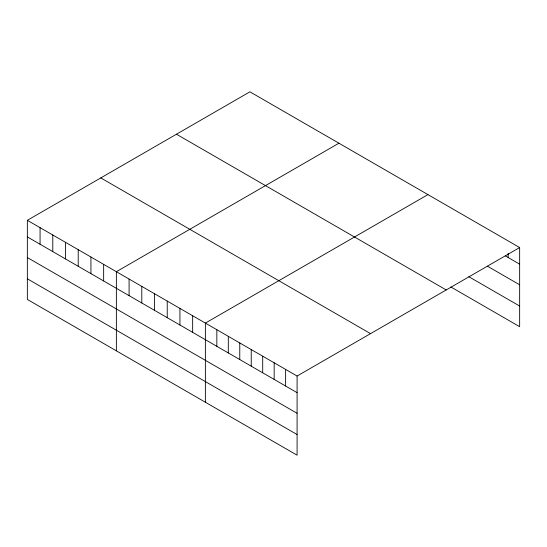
<?xml version="1.0" encoding="UTF-8"?>
<svg xmlns="http://www.w3.org/2000/svg" width="547" height="547" viewBox="0 0 547 547"><rect width="100%" height="100%" fill="white"/><g stroke="black" fill="none" stroke-linecap="round" stroke-linejoin="round"><path stroke-width="0.82" d="M27.35 220.311L297.089 376.042L297.089 455.179L27.35 299.448L27.35 220.311L249.911 91.821L519.65 247.552L519.65 326.689L450.865 286.977M338.921 143.211L116.367 271.702L116.367 350.839M427.939 194.602L205.378 323.099L205.378 402.23M297.089 376.042L519.65 247.552M505.319 255.88L519.65 264.153M487.404 266.177L519.65 284.789M468.779 276.679L519.65 306.053M176.462 134.22L446.208 289.951M100.792 177.912L370.538 333.643M27.35 236.913L297.089 392.65M27.35 257.555L297.089 413.286M27.35 278.813L297.089 434.544M508.184 253.384L508.184 257.534M285.623 369.423L285.623 386.032M274.163 362.805L274.163 379.413M262.697 356.186L262.697 372.794M251.237 349.567L251.237 366.175M239.771 342.948L239.771 359.557M228.304 336.33L228.304 352.938M216.844 329.711L216.844 346.319M192.66 315.756L192.66 332.357M179.942 308.412L179.942 325.014M167.232 301.069L167.232 317.677M154.514 293.732L154.514 310.334M141.796 286.389L141.796 302.99M129.078 279.045L129.078 295.647M103.65 264.365L103.65 280.967M90.932 257.022L90.932 273.623M78.214 249.678L78.214 266.28M65.496 242.335L65.496 258.943M52.785 234.998L52.785 251.599M40.068 227.655L40.068 244.256"/></g></svg>
